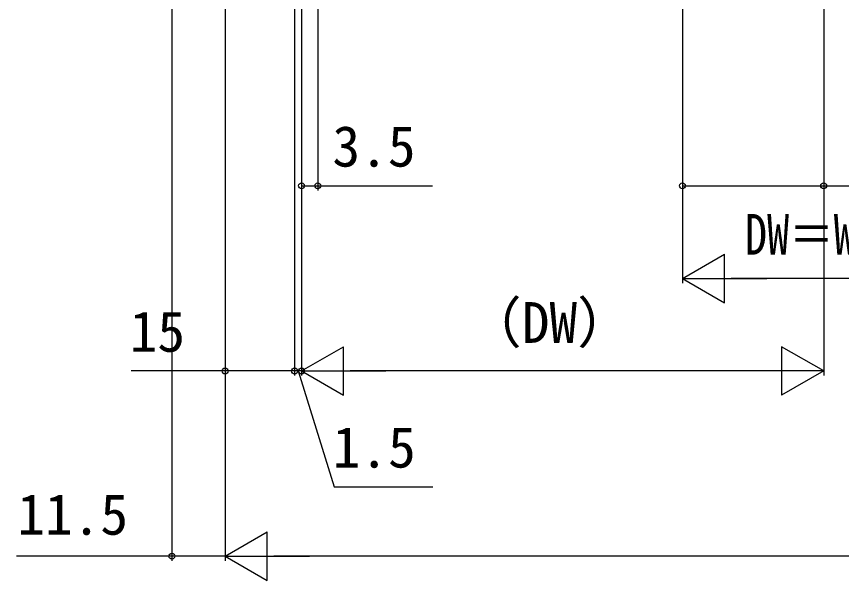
# Model space of a CAD drawing. Units: millimetres, scale not verified. Extents: x -525 to 525, y -783 to 779.
# Drawn here: x -80.2 to 97.9, y 97.2 to 219 of the extents above; entities that cross this region are included whole.
import ezdxf
from ezdxf.enums import TextEntityAlignment as Align

# ---------------------------------------------------------------- set-up
doc = ezdxf.new("R2010")
doc.units = ezdxf.units.MM
doc.header["$LTSCALE"] = 4
doc.layers.add('0-8_YKK_D', color=6, linetype='Continuous')
doc.styles.add('ＭＳ ゴシック', font='')
doc.styles.get('ＭＳ ゴシック').set_extended_font_data('MS Gothic')

msp = doc.modelspace()

# ---------------------------------------------------------------- linework, layer by layer
at = {"layer": '0-8_YKK_D'}
for p, q in [((63.556, 269.44), (63.556, 161.44)), ((94.056, 269.44), (94.056, 141.44)), ((-18.694, 268.439), (-18.694, 141.44)), ((-18.694, 268.439), (-18.694, 141.44)), ((-18.694, 268.439), (-18.694, 181.44)), ((63.556, 268.44), (63.556, 181.44)), ((94.056, 268.44), (94.056, 181.44)), ((-20.194, 263.439), (-20.194, 141.44)), ((-20.194, 263.439), (-20.194, 141.44)), ((-15.194, 244.939), (-15.194, 181.44)), ((-35.194, 235.44), (-35.194, 101.44)), ((-35.194, 235.439), (-35.194, 101.44)), ((-35.194, 235.439), (-35.194, 141.44)), ((-46.694, 223.44), (-46.694, 101.44)), ((63.556, 162.44), (72.649, 167.69)), ((72.649, 157.19), (72.649, 167.69)), ((63.556, 162.44), (72.649, 157.19)), ((63.556, 162.44), (81.742, 162.44)), ((165.806, 162.44), (74.056, 162.44)), ((-18.694, 142.44), (-9.601, 147.69)), ((-9.601, 137.19), (-9.601, 147.69)), ((94.056, 142.44), (84.962, 147.69)), ((84.962, 147.69), (84.962, 137.19)), ((-20.194, 142.44), (-22.744, 142.44)), ((-18.694, 142.44), (-20.194, 142.44)), ((-18.694, 142.44), (-20.194, 142.44)), ((-18.694, 142.44), (-16.144, 142.44)), ((-18.694, 142.44), (-9.601, 137.19)), ((-18.694, 142.44), (-0.508, 142.44)), ((83.556, 142.44), (-8.194, 142.44)), ((94.056, 142.44), (75.869, 142.44)), ((94.056, 142.44), (84.962, 137.19)), ((-35.194, 102.44), (-26.101, 107.69)), ((-26.101, 97.19), (-26.101, 107.69)), ((-35.194, 102.44), (-26.101, 97.19)), ((-35.194, 102.44), (-17.008, 102.44)), ((381.306, 102.44), (-24.694, 102.44))]:
    msp.add_line(p, q, dxfattribs=at)
for points in [[(-18.694, 182.44), (-15.194, 182.44), (9.583, 182.44)], [(63.556, 182.44), (94.056, 182.44), (128.56, 182.44)], [(-20.194, 142.44), (-35.194, 142.44), (-55.472, 142.44)], [(-19.444, 142.44), (-11.643, 117.44), (9.63, 117.44)], [(-35.194, 102.44), (-46.694, 102.44), (-80.244, 102.44)]]:
    msp.add_lwpolyline(points, dxfattribs=at)
for centre in [(-18.694, 182.44), (-15.194, 182.44), (63.556, 182.44), (94.056, 182.44), (-35.194, 142.44), (-20.194, 142.44), (-20.194, 142.44), (-18.694, 142.44), (-46.694, 102.44)]:
    msp.add_circle(centre, 0.637, dxfattribs=at)

# ---------------------------------------------------------------- texts
at = {"layer": '0-8_YKK_D', "style": 'ＭＳ ゴシック'}
for s, p in [('3.5', (-12.031, 183.94)), ('（DW）', (16.851, 145.872)), ('15', (-55.813, 143.94)), ('1.5', (-11.984, 118.94)), ('11.5', (-80.085, 104.44))]:
    msp.add_text(s, height=8.798, dxfattribs=at).set_placement(p, align=Align.BOTTOM_LEFT)
at = {"layer": '0-8_YKK_D', "style": 'ＭＳ ゴシック', "width": 0.8}
msp.add_text('DW＝W／4＋6', height=8.798, dxfattribs=at).set_placement((77.031, 164.918), align=Align.BOTTOM_LEFT)

doc.saveas('drawing.dxf')
